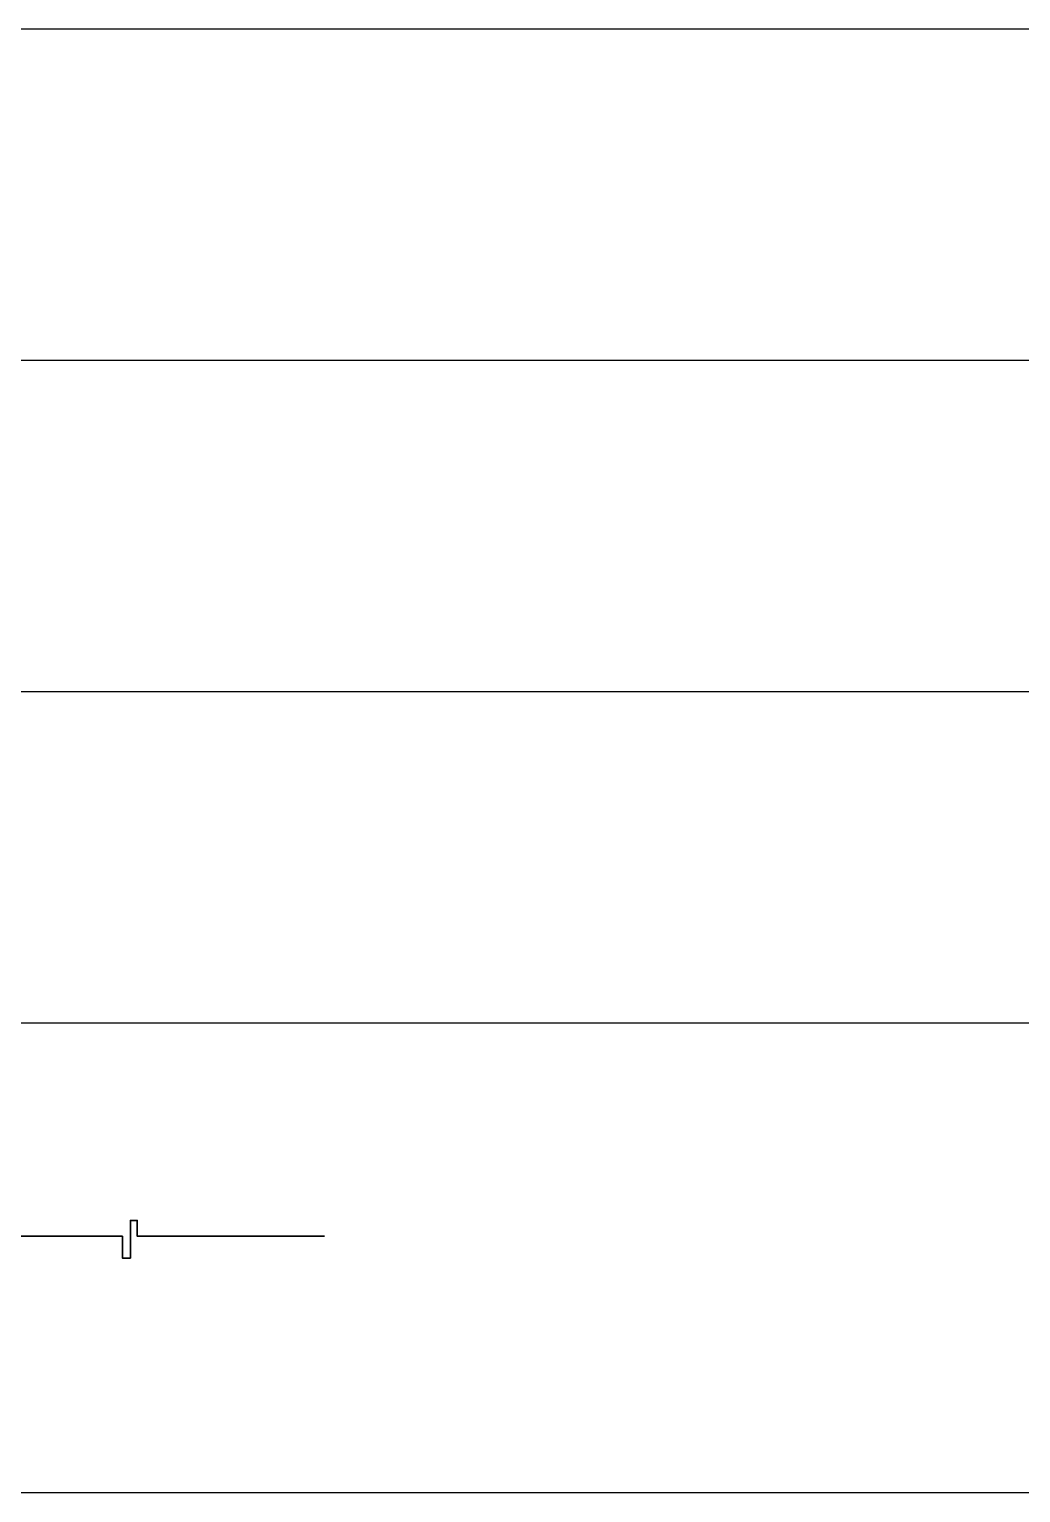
# Model space of a CAD drawing. Header units: millimetres. Extents: x 1066295 to 1300022, y -5734212 to -5454663.
# Drawn here: x 1129013 to 1137991, y -5681243 to -5667993 of the extents above; entities that cross this region are included whole.
import ezdxf

# ---------------------------------------------------------------- set-up
doc = ezdxf.new("R2010")
doc.units = ezdxf.units.MM
doc.header["$LTSCALE"] = 1000
doc.header["$MEASUREMENT"] = 0
doc.linetypes.add('AUDIT_D_120904163729-0', pattern=[0])
doc.linetypes.add('T9_PROFILE SECTIONS$0$HIDDEN2', pattern=[0.1875, 0.125, -0.0625])
doc.layers.get('0').update_dxf_attribs({"linetype": 'AUDIT_D_120904163729-0'})
doc.layers.add('T9_PROFILE SECTIONS$0$LEVEL', color=7, linetype='Continuous')
doc.layers.add('T9_PROFILE SECTIONS$0$T8_PROFILE SECTIONS$0$A-SLAB', color=3, linetype='Continuous', lineweight=35)

# ---------------------------------------------------------------- blocks, each defined once
blk = doc.blocks.new('T9_PROFILE SECTIONS$0$A$C04612184')
at = {"layer": 'T9_PROFILE SECTIONS$0$LEVEL', "color": 8, "linetype": 'T9_PROFILE SECTIONS$0$HIDDEN2', "ltscale": 5}
for p, q in [((89.8181, 23.915), (-67.8271, 23.915)), ((89.8181, 20.915), (-67.8271, 20.915)), ((89.8181, 17.915), (-67.8271, 17.915)), ((89.8181, 14.915), (-67.8271, 14.915)), ((89.8181, 10.665), (-67.8271, 10.665))]:
    blk.add_line(p, q, dxfattribs=at)
blk = doc.blocks.new('T9_PROFILE SECTIONS')
at = {"layer": 'T9_PROFILE SECTIONS$0$T8_PROFILE SECTIONS$0$A-SLAB', "linetype": 'ByBlock'}
blk.add_lwpolyline([(1133431.3168, -5676523.1544), (1131735.3771, -5676523.1544), (1131735.3771, -5676379.5549), (1131674.43, -5676379.5549), (1131674.43, -5676721.4411), (1131602.2832, -5676721.4411), (1131602.2832, -5676523.1544), (1125375.2591, -5676523.1544)], dxfattribs=at)
at = {"layer": 'T9_PROFILE SECTIONS$0$LEVEL', "linetype": 'ByBlock', "xscale": 1000, "yscale": 1000, "zscale": 1000}
blk.add_blockref('T9_PROFILE SECTIONS$0$A$C04612184', (1171279.5443, -5689510.054, -0.01), dxfattribs=at)

msp = doc.modelspace()

# ---------------------------------------------------------------- block references
at = {"linetype": 'ByBlock'}
msp.add_blockref('T9_PROFILE SECTIONS', (-1745, -2398, 0), dxfattribs=at)

doc.saveas('drawing.dxf')
